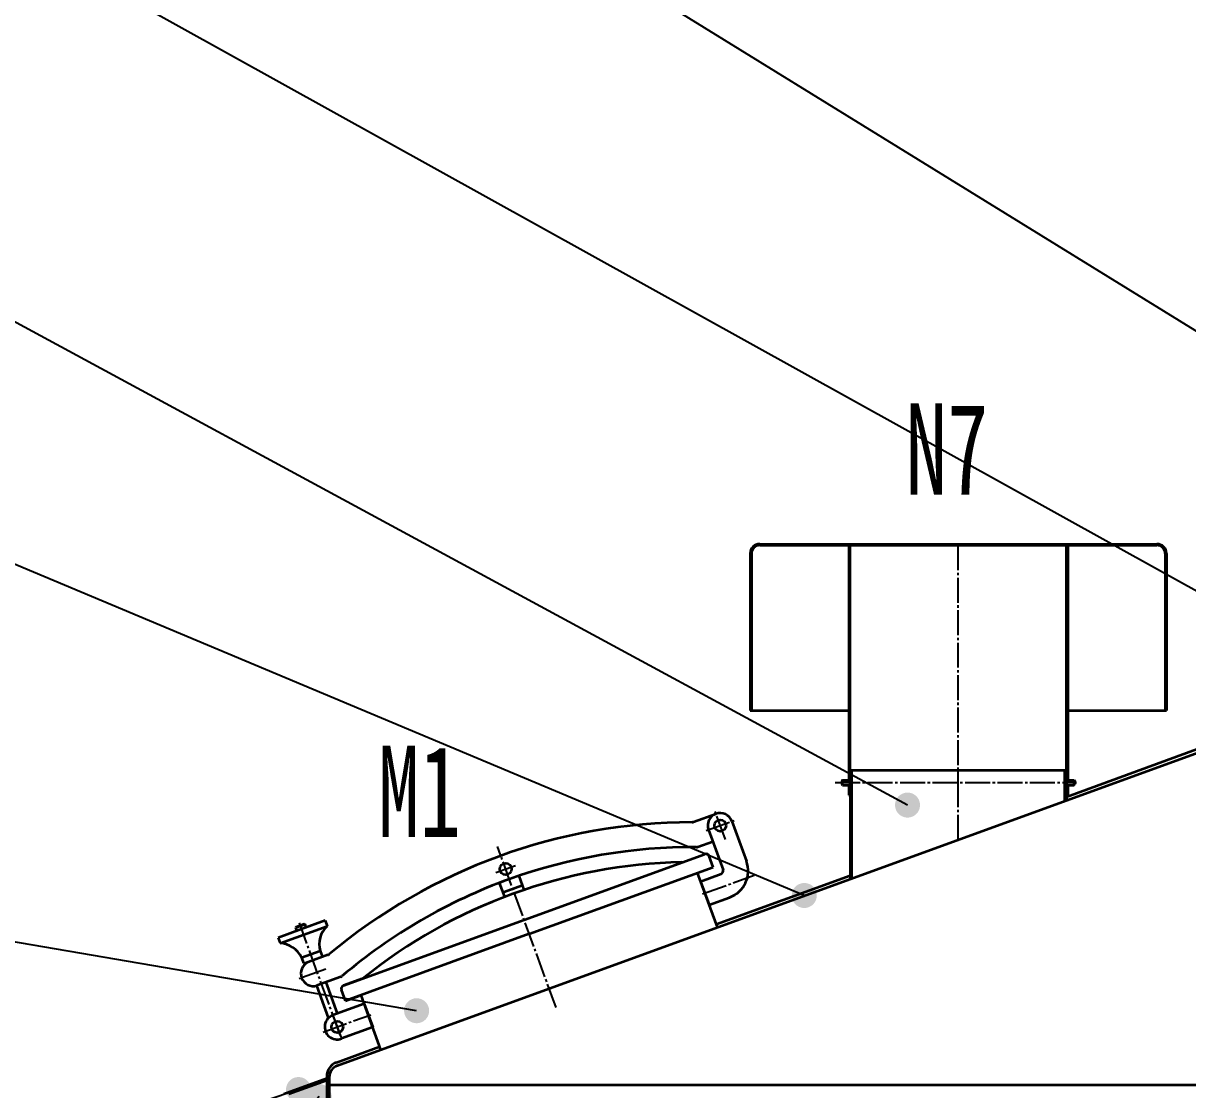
# Model space of a CAD drawing. Header units: millimetres. Extents: x -8910 to 8910, y -6300 to 6300.
# Drawn here: x -6104 to -4705, y 3612 to 4893 of the extents above; entities that cross this region are included whole.
import ezdxf

# ---------------------------------------------------------------- set-up
doc = ezdxf.new("R2010")
doc.units = ezdxf.units.MM
doc.header["$PDSIZE"] = -5
doc.linetypes.add('EB_DASHDOT', pattern=[39, 30, -3, 3, -3])
for name, color, linetype, lineweight in [('CAXA0', 7, 'Continuous', 35), ('CAXA1', 1, 'EB_DASHDOT', 25), ('CAXA3', 2, 'Continuous', 18), ('CAXA4', 4, 'Continuous', 18)]:
    doc.layers.add(name, color=color, linetype=linetype, lineweight=lineweight)
doc.styles.add('标准', font='SIMFANG.TTF', dxfattribs={"width": 0.667})
doc.dimstyles.new('标准', dxfattribs={"dimscale": 30, "dimtxt": 2.6, "dimasz": 4, "dimexe": 2, "dimexo": 0, "dimtad": 1, "dimdec": 1, "dimzin": 9, "dimdsep": 46, "dimtxsty": '标准', "dimcen": 0, "dimdle": 6, "dimaunit": 1, "dimazin": 2, "dimtfac": 1, "dimtdec": 3, "dimtmove": 0, "dimatfit": 3, "dimfxl": 0, "dimtolj": 1, "dimtzin": 0, "dimarcsym": 0})

# ---------------------------------------------------------------- blocks, each defined once
blk = doc.blocks.new('*CAXBLOCK1817')
at = {"layer": 'CAXA4', "color": 0, "lineweight": -2}
for p, q in [((-5736.1, 3627.1), (-5736.1, 2868.2)), ((-3036.1, 3627.1), (-3036.1, 2868.2)), ((-5616.1, 2928.2), (-3156.1, 2928.2))]:
    blk.add_line(p, q, dxfattribs=at)
at = {"layer": 'CAXA4', "color": 0}
for points in [[(-5616.1, 2948.2), (-5616.1, 2908.2), (-5736.1, 2928.2)], [(-3156.1, 2948.2), (-3156.1, 2908.2), (-3036.1, 2928.2)]]:
    blk.add_solid(points, dxfattribs=at)
at = {"layer": 'Defpoints', "color": 0}
for p in [(-5736.1, 3627.1), (-3036.1, 3627.1), (-3036.1, 2928.2)]:
    blk.add_point(p, dxfattribs=at)
at = {"layer": 'CAXA4', "color": 0, "insert": (-4386.1, 2991.8), "char_height": 78, "attachment_point": 5, "style": '标准'}
blk.add_mtext('\\A1;\\fFangSong_GB2312;φ2900', dxfattribs=at)
blk = doc.blocks.new('CAXBLOCK72', base_point=(-6694, 2981.6))
at = {"layer": 'CAXA4', "linetype": 'Continuous', "lineweight": 25}
blk.add_hatch(color=0, dxfattribs=at).paths.add_polyline_path([(-5733.3, 3604.1), (-5733.3, 3605.3), (-5733.5, 3606.4), (-5733.7, 3607.6), (-5734, 3608.7), (-5734.4, 3609.8), (-5734.9, 3610.9), (-5735.5, 3611.9), (-5736.2, 3612.9), (-5736.9, 3613.8), (-5737.7, 3614.7), (-5738.5, 3615.5), (-5739.5, 3616.2), (-5740.4, 3616.9), (-5741.5, 3617.4), (-5742.5, 3617.9), (-5743.7, 3618.3), (-5744.8, 3618.7), (-5745.9, 3618.9), (-5747.1, 3619), (-5748.3, 3619.1), (-5749.5, 3619), (-5750.6, 3618.9), (-5751.8, 3618.7), (-5752.9, 3618.3), (-5754, 3617.9), (-5755.1, 3617.4), (-5756.1, 3616.9), (-5757.1, 3616.2), (-5758, 3615.5), (-5758.9, 3614.7), (-5759.7, 3613.8), (-5760.4, 3612.9), (-5761.1, 3611.9), (-5761.7, 3610.9), (-5762.1, 3609.8), (-5762.6, 3608.7), (-5762.9, 3607.6), (-5763.1, 3606.4), (-5763.2, 3605.3), (-5763.3, 3604.1), (-5763.2, 3602.9), (-5763.1, 3601.7), (-5762.9, 3600.6), (-5762.6, 3599.4), (-5762.1, 3598.3), (-5761.7, 3597.3), (-5761.1, 3596.2), (-5760.4, 3595.3), (-5759.7, 3594.3), (-5758.9, 3593.5), (-5758, 3592.7), (-5757.1, 3591.9), (-5756.1, 3591.3), (-5755.1, 3590.7), (-5754, 3590.2), (-5752.9, 3589.8), (-5751.8, 3589.5), (-5750.6, 3589.3), (-5749.5, 3589.1), (-5748.3, 3589.1), (-5747.1, 3589.1), (-5745.9, 3589.3), (-5744.8, 3589.5), (-5743.7, 3589.8), (-5742.5, 3590.2), (-5741.5, 3590.7), (-5740.4, 3591.3), (-5739.5, 3591.9), (-5738.5, 3592.7), (-5737.7, 3593.5), (-5736.9, 3594.3), (-5736.2, 3595.3), (-5735.5, 3596.2), (-5734.9, 3597.3), (-5734.4, 3598.3), (-5734, 3599.4), (-5733.7, 3600.6), (-5733.5, 3601.7), (-5733.3, 3602.9)], flags=0)
at = {"layer": 'CAXA4', "color": 0, "linetype": 'Continuous', "lineweight": 25}
for p, q in [((-5748.3, 3604.1), (-6274, 2981.6)), ((-6274, 2981.6), (-6694, 2981.6))]:
    blk.add_line(p, q, dxfattribs=at)
at = {"layer": 'CAXA4', "color": 0, "linetype": 'Continuous', "lineweight": 25, "insert": (-6561.7, 3225), "char_height": 153.3, "attachment_point": 1, "style": '标准'}
blk.add_mtext('\\fFangSong_GB2312|b0|i0|p34;12', dxfattribs=at)
blk = doc.blocks.new('CAXBLOCK71', base_point=(-5748.3, 3604.1))
at = {"layer": 'CAXA4', "color": 0, "linetype": 'ByBlock', "lineweight": -2}
blk.add_blockref('CAXBLOCK72', (-6694, 2981.6), dxfattribs=at)
blk = doc.blocks.new('CAXBLOCK74', base_point=(-6694, 3441.6))
at = {"layer": 'CAXA4', "linetype": 'Continuous', "lineweight": 25}
blk.add_hatch(color=0, dxfattribs=at).paths.add_polyline_path([(-5758.1, 3612.4), (-5758.1, 3613.6), (-5758.2, 3614.8), (-5758.5, 3615.9), (-5758.8, 3617), (-5759.2, 3618.1), (-5759.7, 3619.2), (-5760.3, 3620.2), (-5760.9, 3621.2), (-5761.6, 3622.1), (-5762.4, 3623), (-5763.3, 3623.8), (-5764.2, 3624.5), (-5765.2, 3625.2), (-5766.2, 3625.8), (-5767.3, 3626.3), (-5768.4, 3626.7), (-5769.6, 3627), (-5770.7, 3627.2), (-5771.9, 3627.4), (-5773.1, 3627.4), (-5774.2, 3627.4), (-5775.4, 3627.2), (-5776.6, 3627), (-5777.7, 3626.7), (-5778.8, 3626.3), (-5779.9, 3625.8), (-5780.9, 3625.2), (-5781.9, 3624.5), (-5782.8, 3623.8), (-5783.7, 3623), (-5784.5, 3622.1), (-5785.2, 3621.2), (-5785.8, 3620.2), (-5786.4, 3619.2), (-5786.9, 3618.1), (-5787.3, 3617), (-5787.6, 3615.9), (-5787.9, 3614.8), (-5788, 3613.6), (-5788.1, 3612.4), (-5788, 3611.2), (-5787.9, 3610.1), (-5787.6, 3608.9), (-5787.3, 3607.8), (-5786.9, 3606.7), (-5786.4, 3605.6), (-5785.8, 3604.6), (-5785.2, 3603.6), (-5784.5, 3602.7), (-5783.7, 3601.8), (-5782.8, 3601), (-5781.9, 3600.3), (-5780.9, 3599.6), (-5779.9, 3599), (-5778.8, 3598.5), (-5777.7, 3598.1), (-5776.6, 3597.8), (-5775.4, 3597.6), (-5774.2, 3597.4), (-5773.1, 3597.4), (-5771.9, 3597.4), (-5770.7, 3597.6), (-5769.6, 3597.8), (-5768.4, 3598.1), (-5767.3, 3598.5), (-5766.2, 3599), (-5765.2, 3599.6), (-5764.2, 3600.3), (-5763.3, 3601), (-5762.4, 3601.8), (-5761.6, 3602.7), (-5760.9, 3603.6), (-5760.3, 3604.6), (-5759.7, 3605.6), (-5759.2, 3606.7), (-5758.8, 3607.8), (-5758.5, 3608.9), (-5758.2, 3610.1), (-5758.1, 3611.2)], flags=0)
at = {"layer": 'CAXA4', "color": 0, "linetype": 'Continuous', "lineweight": 25}
for p, q in [((-5773.1, 3612.4), (-6274, 3441.6)), ((-6274, 3441.6), (-6694, 3441.6))]:
    blk.add_line(p, q, dxfattribs=at)
at = {"layer": 'CAXA4', "color": 0, "linetype": 'Continuous', "lineweight": 25, "insert": (-6561.7, 3685.1), "char_height": 153.3, "attachment_point": 1, "style": '标准'}
blk.add_mtext('\\fFangSong_GB2312|b0|i0|p34;13', dxfattribs=at)
blk = doc.blocks.new('CAXBLOCK73', base_point=(-5773.1, 3612.4))
at = {"layer": 'CAXA4', "color": 0, "linetype": 'ByBlock', "lineweight": -2}
blk.add_blockref('CAXBLOCK74', (-6694, 3441.6), dxfattribs=at)
blk = doc.blocks.new('CAXBLOCK76', base_point=(-6694, 3817.1))
at = {"layer": 'CAXA4', "linetype": 'Continuous', "lineweight": 25}
blk.add_hatch(color=0, dxfattribs=at).paths.add_polyline_path([(-5616.1, 3707), (-5616.2, 3708.2), (-5616.3, 3709.4), (-5616.5, 3710.5), (-5616.9, 3711.7), (-5617.3, 3712.8), (-5617.8, 3713.8), (-5618.3, 3714.9), (-5619, 3715.9), (-5619.7, 3716.8), (-5620.5, 3717.6), (-5621.4, 3718.4), (-5622.3, 3719.2), (-5623.3, 3719.8), (-5624.3, 3720.4), (-5625.4, 3720.9), (-5626.5, 3721.3), (-5627.6, 3721.6), (-5628.8, 3721.9), (-5630, 3722), (-5631.1, 3722), (-5632.3, 3722), (-5633.5, 3721.9), (-5634.6, 3721.6), (-5635.8, 3721.3), (-5636.9, 3720.9), (-5637.9, 3720.4), (-5639, 3719.8), (-5640, 3719.2), (-5640.9, 3718.4), (-5641.7, 3717.6), (-5642.5, 3716.8), (-5643.3, 3715.9), (-5643.9, 3714.9), (-5644.5, 3713.8), (-5645, 3712.8), (-5645.4, 3711.7), (-5645.7, 3710.5), (-5645.9, 3709.4), (-5646.1, 3708.2), (-5646.1, 3707), (-5646.1, 3705.9), (-5645.9, 3704.7), (-5645.7, 3703.5), (-5645.4, 3702.4), (-5645, 3701.3), (-5644.5, 3700.2), (-5643.9, 3699.2), (-5643.3, 3698.2), (-5642.5, 3697.3), (-5641.7, 3696.4), (-5640.9, 3695.6), (-5640, 3694.9), (-5639, 3694.2), (-5637.9, 3693.7), (-5636.9, 3693.2), (-5635.8, 3692.8), (-5634.6, 3692.5), (-5633.5, 3692.2), (-5632.3, 3692.1), (-5631.1, 3692), (-5630, 3692.1), (-5628.8, 3692.2), (-5627.6, 3692.5), (-5626.5, 3692.8), (-5625.4, 3693.2), (-5624.3, 3693.7), (-5623.3, 3694.2), (-5622.3, 3694.9), (-5621.4, 3695.6), (-5620.5, 3696.4), (-5619.7, 3697.3), (-5619, 3698.2), (-5618.3, 3699.2), (-5617.8, 3700.2), (-5617.3, 3701.3), (-5616.9, 3702.4), (-5616.5, 3703.5), (-5616.3, 3704.7), (-5616.2, 3705.9)], flags=0)
at = {"layer": 'CAXA4', "color": 0, "linetype": 'Continuous', "lineweight": 25}
for p, q in [((-6274, 3817.1), (-6694, 3817.1)), ((-5631.1, 3707), (-6274, 3817.1))]:
    blk.add_line(p, q, dxfattribs=at)
at = {"layer": 'CAXA4', "color": 0, "linetype": 'Continuous', "lineweight": 25, "insert": (-6561.7, 4060.6), "char_height": 153.3, "attachment_point": 1, "style": '标准'}
blk.add_mtext('\\fFangSong_GB2312|b0|i0|p34;14', dxfattribs=at)
blk = doc.blocks.new('CAXBLOCK75', base_point=(-5631.1, 3707))
at = {"layer": 'CAXA4', "color": 0, "linetype": 'ByBlock', "lineweight": -2}
blk.add_blockref('CAXBLOCK76', (-6694, 3817.1), dxfattribs=at)
blk = doc.blocks.new('CAXBLOCK120', base_point=(-6694, 4310.5))
at = {"layer": 'CAXA4', "linetype": 'Continuous', "lineweight": 25}
blk.add_hatch(color=0, dxfattribs=at).paths.add_polyline_path([(-5150.6, 3845.6), (-5150.6, 3846.7), (-5150.7, 3847.9), (-5151, 3849.1), (-5151.3, 3850.2), (-5151.7, 3851.3), (-5152.2, 3852.4), (-5152.8, 3853.4), (-5153.4, 3854.4), (-5154.2, 3855.3), (-5155, 3856.2), (-5155.8, 3857), (-5156.7, 3857.7), (-5157.7, 3858.4), (-5158.8, 3858.9), (-5159.8, 3859.4), (-5160.9, 3859.8), (-5162.1, 3860.1), (-5163.2, 3860.4), (-5164.4, 3860.5), (-5165.6, 3860.6), (-5166.7, 3860.5), (-5167.9, 3860.4), (-5169.1, 3860.1), (-5170.2, 3859.8), (-5171.3, 3859.4), (-5172.4, 3858.9), (-5173.4, 3858.4), (-5174.4, 3857.7), (-5175.3, 3857), (-5176.2, 3856.2), (-5177, 3855.3), (-5177.7, 3854.4), (-5178.4, 3853.4), (-5178.9, 3852.4), (-5179.4, 3851.3), (-5179.8, 3850.2), (-5180.1, 3849.1), (-5180.4, 3847.9), (-5180.5, 3846.7), (-5180.6, 3845.6), (-5180.5, 3844.4), (-5180.4, 3843.2), (-5180.1, 3842.1), (-5179.8, 3840.9), (-5179.4, 3839.8), (-5178.9, 3838.8), (-5178.4, 3837.7), (-5177.7, 3836.7), (-5177, 3835.8), (-5176.2, 3835), (-5175.3, 3834.2), (-5174.4, 3833.4), (-5173.4, 3832.8), (-5172.4, 3832.2), (-5171.3, 3831.7), (-5170.2, 3831.3), (-5169.1, 3831), (-5167.9, 3830.7), (-5166.7, 3830.6), (-5165.6, 3830.6), (-5164.4, 3830.6), (-5163.2, 3830.7), (-5162.1, 3831), (-5160.9, 3831.3), (-5159.8, 3831.7), (-5158.8, 3832.2), (-5157.7, 3832.8), (-5156.7, 3833.4), (-5155.8, 3834.2), (-5155, 3835), (-5154.2, 3835.8), (-5153.4, 3836.7), (-5152.8, 3837.7), (-5152.2, 3838.8), (-5151.7, 3839.8), (-5151.3, 3840.9), (-5151, 3842.1), (-5150.7, 3843.2), (-5150.6, 3844.4)], flags=0)
at = {"layer": 'CAXA4', "color": 0, "linetype": 'Continuous', "lineweight": 25}
for p, q in [((-6274, 4310.5), (-6694, 4310.5)), ((-5165.6, 3845.6), (-6274, 4310.5))]:
    blk.add_line(p, q, dxfattribs=at)
at = {"layer": 'CAXA4', "color": 0, "linetype": 'Continuous', "lineweight": 25, "insert": (-6561.7, 4554), "char_height": 153.3, "attachment_point": 1, "style": '标准'}
blk.add_mtext('\\fFangSong_GB2312|b0|i0|p34;15', dxfattribs=at)
blk = doc.blocks.new('CAXBLOCK119', base_point=(-5165.6, 3845.6))
at = {"layer": 'CAXA4', "color": 0}
blk.add_blockref('CAXBLOCK120', (-6694, 4310.5), dxfattribs=at)
blk = doc.blocks.new('CAXBLOCK122', base_point=(-6694, 4620.9))
at = {"layer": 'CAXA4', "linetype": 'Continuous', "lineweight": 25}
blk.add_hatch(color=0, dxfattribs=at).paths.add_polyline_path([(-5026.6, 3954), (-5026.6, 3955.2), (-5026.8, 3956.4), (-5027, 3957.6), (-5027.3, 3958.7), (-5027.7, 3959.8), (-5028.2, 3960.9), (-5028.8, 3961.9), (-5029.4, 3962.9), (-5030.2, 3963.8), (-5031, 3964.7), (-5031.8, 3965.5), (-5032.8, 3966.2), (-5033.7, 3966.8), (-5034.8, 3967.4), (-5035.8, 3967.9), (-5036.9, 3968.3), (-5038.1, 3968.6), (-5039.2, 3968.9), (-5040.4, 3969), (-5041.6, 3969), (-5042.8, 3969), (-5043.9, 3968.9), (-5045.1, 3968.6), (-5046.2, 3968.3), (-5047.3, 3967.9), (-5048.4, 3967.4), (-5049.4, 3966.8), (-5050.4, 3966.2), (-5051.3, 3965.5), (-5052.2, 3964.7), (-5053, 3963.8), (-5053.7, 3962.9), (-5054.4, 3961.9), (-5054.9, 3960.9), (-5055.4, 3959.8), (-5055.8, 3958.7), (-5056.2, 3957.6), (-5056.4, 3956.4), (-5056.5, 3955.2), (-5056.6, 3954), (-5056.5, 3952.9), (-5056.4, 3951.7), (-5056.2, 3950.5), (-5055.8, 3949.4), (-5055.4, 3948.3), (-5054.9, 3947.2), (-5054.4, 3946.2), (-5053.7, 3945.2), (-5053, 3944.3), (-5052.2, 3943.4), (-5051.3, 3942.6), (-5050.4, 3941.9), (-5049.4, 3941.3), (-5048.4, 3940.7), (-5047.3, 3940.2), (-5046.2, 3939.8), (-5045.1, 3939.5), (-5043.9, 3939.2), (-5042.8, 3939.1), (-5041.6, 3939), (-5040.4, 3939.1), (-5039.2, 3939.2), (-5038.1, 3939.5), (-5036.9, 3939.8), (-5035.8, 3940.2), (-5034.8, 3940.7), (-5033.7, 3941.3), (-5032.8, 3941.9), (-5031.8, 3942.6), (-5031, 3943.4), (-5030.2, 3944.3), (-5029.4, 3945.2), (-5028.8, 3946.2), (-5028.2, 3947.2), (-5027.7, 3948.3), (-5027.3, 3949.4), (-5027, 3950.5), (-5026.8, 3951.7), (-5026.6, 3952.9)], flags=0)
at = {"layer": 'CAXA4', "color": 0, "linetype": 'Continuous', "lineweight": 25}
for p, q in [((-6274, 4620.9), (-6694, 4620.9)), ((-5041.6, 3954), (-6274, 4620.9))]:
    blk.add_line(p, q, dxfattribs=at)
at = {"layer": 'CAXA4', "color": 0, "linetype": 'Continuous', "lineweight": 25, "insert": (-6561.7, 4864.4), "char_height": 153.3, "attachment_point": 1, "style": '标准'}
blk.add_mtext('\\fFangSong_GB2312|b0|i0|p34;16', dxfattribs=at)
blk = doc.blocks.new('CAXBLOCK121', base_point=(-5041.6, 3954))
at = {"layer": 'CAXA4', "color": 0}
blk.add_blockref('CAXBLOCK122', (-6694, 4620.9), dxfattribs=at)
blk = doc.blocks.new('CAXBLOCK124', base_point=(-6694, 5087.8))
at = {"layer": 'CAXA4', "color": 0, "linetype": 'Continuous', "lineweight": 25}
blk.add_line((-4389.6, 4041.5), (-6274, 5087.8), dxfattribs=at)
blk = doc.blocks.new('CAXBLOCK123', base_point=(-4389.6, 4041.5))
at = {"layer": 'CAXA4', "color": 0}
blk.add_blockref('CAXBLOCK124', (-6694, 5087.8), dxfattribs=at)
blk = doc.blocks.new('CAXBLOCK126', base_point=(-6029.2, 5087.8))
at = {"layer": 'CAXA4', "color": 0, "linetype": 'Continuous', "lineweight": 25}
blk.add_line((-3765.5, 3949.7), (-5609.2, 5087.8), dxfattribs=at)
blk = doc.blocks.new('CAXBLOCK125', base_point=(-3765.5, 3949.7))
at = {"layer": 'CAXA4', "color": 0}
blk.add_blockref('CAXBLOCK126', (-6029.2, 5087.8), dxfattribs=at)

msp = doc.modelspace()

# ---------------------------------------------------------------- linework, layer by layer
at = {"layer": 'CAXA0'}
for p, q in [((-5219.07, 4267.69), (-4742.07, 4267.69)), ((-5219.07, 4266.19), (-4742.07, 4266.19)), ((-5112.07, 4266.19), (-4849.07, 4266.19)), ((-5112.07, 4266.19), (-5112.07, 3984.19)), ((-5110.57, 4266.19), (-4850.57, 4266.19)), ((-5110.57, 3966.19), (-5110.57, 4266.19)), ((-4850.57, 3966.19), (-4850.57, 4266.19)), ((-4850.57, 3966.19), (-4850.57, 4266.19)), ((-4849.07, 4266.19), (-4849.07, 3984.19)), ((-4849.07, 4266.19), (-4849.07, 3984.19)), ((-5230.57, 4256.19), (-5230.57, 4067.69)), ((-5229.07, 4256.19), (-5229.07, 4067.69)), ((-4732.07, 4256.19), (-4732.07, 4067.69)), ((-4730.57, 4256.19), (-4730.57, 4067.69)), ((-4850.57, 3964.16), (-4484.7, 4097.91)), ((-5726.27, 3641.18), (-4494.03, 4089.68)), ((-5230.57, 4067.69), (-5112.07, 4067.69)), ((-4849.07, 4067.69), (-4730.57, 4067.69)), ((-5110.57, 3996.19), (-4850.57, 3996.19)), ((-5110.57, 3996.19), (-5110.57, 3865.27)), ((-5108.57, 3996.19), (-4852.57, 3996.19)), ((-5108.57, 3866), (-5108.57, 3996.19)), ((-4852.57, 3959.18), (-4852.57, 3996.19)), ((-4850.57, 3996.19), (-4850.57, 3959.91)), ((-5119.57, 3984.19), (-5120.57, 3983.19)), ((-5120.57, 3983.19), (-5120.57, 3979.19)), ((-5119.57, 3978.19), (-5120.57, 3979.19)), ((-5119.57, 3984.19), (-5110.57, 3984.19)), ((-5119.57, 3978.19), (-5119.57, 3984.19)), ((-5119.57, 3978.19), (-5110.57, 3978.19)), ((-5112.07, 3978.19), (-5112.07, 3966.19)), ((-4850.57, 3984.19), (-4841.57, 3984.19)), ((-4850.57, 3978.19), (-4841.57, 3978.19)), ((-4849.07, 3978.19), (-4849.07, 3966.19)), ((-4841.57, 3984.19), (-4840.57, 3983.19)), ((-4841.57, 3978.19), (-4841.57, 3984.19)), ((-4841.57, 3978.19), (-4840.57, 3979.19)), ((-4840.57, 3983.19), (-4840.57, 3979.19)), ((-5112.07, 3966.19), (-5110.57, 3966.19)), ((-4850.57, 3966.19), (-4849.07, 3966.19)), ((-5298.68, 3933.81), (-5271.65, 3943.64)), ((-5252.43, 3934.68), (-5234.98, 3886.76)), ((-5280.62, 3924.42), (-5263.17, 3876.49)), ((-5293.43, 3903.79), (-5275.49, 3910.32)), ((-5501.96, 3816.23), (-5284.89, 3895.24)), ((-5274.98, 3879.69), (-5279.77, 3892.85)), ((-5495.81, 3799.31), (-5274.98, 3879.69)), ((-5525.31, 3843.83), (-5531.47, 3860.75)), ((-5501.79, 3852.29), (-5507.94, 3869.21)), ((-5269.91, 3807.28), (-5293.77, 3872.85)), ((-5290, 3862.48), (-5265.56, 3871.37)), ((-5290, 3862.48), (-5279.74, 3834.28)), ((-5271.27, 3811.04), (-5110.57, 3869.53)), ((-5527.39, 3849.54), (-5503.9, 3858.09)), ((-5279.74, 3834.28), (-5255.3, 3843.18)), ((-5769.27, 3805.09), (-5797.46, 3794.83)), ((-5795.07, 3788.25), (-5738.69, 3808.77)), ((-5776.31, 3806.89), (-5765.04, 3811)), ((-5775.78, 3808.05), (-5776.31, 3806.89)), ((-5774.91, 3803.04), (-5776.31, 3806.89)), ((-5775.78, 3808.05), (-5766.19, 3811.53)), ((-5741.08, 3815.35), (-5769.27, 3805.09)), ((-5766.19, 3811.53), (-5765.04, 3811)), ((-5763.64, 3807.14), (-5765.04, 3811)), ((-5741.08, 3815.35), (-5738.69, 3808.77)), ((-5719.03, 3737.22), (-5501.96, 3816.23)), ((-5797.46, 3794.83), (-5795.07, 3788.25)), ((-5495.81, 3799.31), (-5716.63, 3718.94)), ((-5769.61, 3770.92), (-5747.05, 3779.13)), ((-5747.05, 3779.13), (-5744.66, 3772.55)), ((-5769.61, 3770.92), (-5767.21, 3764.34)), ((-5767.21, 3764.34), (-5765.93, 3763.74)), ((-5761.23, 3765.45), (-5765.93, 3763.74)), ((-5737.61, 3774.05), (-5761.23, 3765.45)), ((-5744.66, 3772.55), (-5745.26, 3771.27)), ((-5736.86, 3698.5), (-5750.98, 3737.29)), ((-5722.34, 3747.68), (-5750.97, 3737.26)), ((-5726.01, 3703.78), (-5739.69, 3741.37)), ((-5696.94, 3745.26), (-5719.03, 3737.22)), ((-5716.63, 3718.94), (-5721.42, 3732.1)), ((-5716.63, 3718.94), (-5700.19, 3724.93)), ((-5673.97, 3660.21), (-5697.84, 3725.78)), ((-5694.06, 3715.41), (-5731.65, 3701.73)), ((-5694.06, 3715.41), (-5683.8, 3687.22)), ((-5683.8, 3687.22), (-5721.39, 3673.54)), ((-5727.3, 3645.06), (-5675.34, 3663.97)), ((-5739.14, 3625.59), (-5790.64, 3606.84)), ((-5739.14, 3623.46), (-5784.79, 3606.84)), ((-5739.14, 3628.15), (-5739.14, 483.99)), ((-5736.14, 3627.08), (-5736.14, 14.49)), ((-3717.64, 3617.59), (-5739.14, 3617.59))]:
    msp.add_line(p, q, dxfattribs=at)
for centre in [(-5266.52, 3929.55), (-5524.19, 3877.31), (-5726.52, 3687.63)]:
    msp.add_circle(centre, 7, dxfattribs=at)
for centre, radius, start, end in [((-5219.07, 4256.19), 11.5, 90, 180), ((-5219.07, 4256.19), 10, 90, 180), ((-4742.07, 4256.19), 11.5, 0, 90), ((-4742.07, 4256.19), 10, 0, 90), ((-5266.52, 3929.55), 15, 19.99999, 110), ((-5266.52, 3929.55), 15, 20, 110.00001), ((-5299.61, 3253.51), 680, 90.06541, 129.93459), ((-5300.39, 3938.5), 5, 270.06541, 290), ((-5266.52, 3929.55), 15, 110, 200.00001), ((-5299.61, 3253.51), 650, 89.60923, 109.79596), ((-5295.14, 3908.49), 5, 269.60923, 290), ((-5283.52, 3891.48), 4, 20, 110), ((-5299.61, 3253.51), 632, 91.17956, 128.82044), ((-5312.7, 3889.37), 4, 271.17955, 290), ((-5266.93, 3875.13), 4, 290, 20), ((-5266.93, 3875.13), 34, 290, 20), ((-5299.61, 3253.51), 650, 109.79596, 130.39077), ((-5718.09, 3786.96), 30, 133.35349, 195.13873), ((-5796.83, 3758.31), 30, 24.86127, 86.64651), ((-5755.16, 3751.7), 15, 113.82255, 286.17745), ((-5739.32, 3778.75), 5, 290, 309.93458), ((-5724.05, 3752.38), 5, 290, 310.39078), ((-5717.66, 3733.46), 4, 110, 200), ((-5726.52, 3687.63), 15, 110, 290), ((-5721.14, 3628.15), 18, 110, 180), ((-5721.14, 3627.08), 15, 110, 180)]:
    msp.add_arc(centre, radius, start, end, dxfattribs=at)
at = {"layer": 'CAXA1', "linetype": 'EB_DASHDOT', "lineweight": 25}
for p, q in [((-4980.57, 3963.19), (-4980.57, 4269.19)), ((-4980.57, 3912.59), (-4980.57, 3999.19)), ((-5260.36, 3912.64), (-5272.68, 3946.46)), ((-5260.36, 3912.64), (-5272.68, 3946.46)), ((-5283.44, 3923.39), (-5249.61, 3935.71)), ((-5463.66, 3710.98), (-5533.98, 3904.21)), ((-5287.68, 3847.35), (-5225.66, 3869.93)), ((-5722.93, 3677.76), (-5772.01, 3812.61)), ((-5740.13, 3757.17), (-5772.08, 3745.54)), ((-5743.44, 3681.47), (-5686.11, 3702.34))]:
    msp.add_line(p, q, dxfattribs=at)
at = {"layer": 'CAXA1'}
for p, q in [((-5112.57, 4261.19), (-5109.74, 4261.19)), ((-5112.57, 4256.19), (-5109.74, 4256.19)), ((-4848.57, 4261.19), (-4851.4, 4261.19)), ((-4848.57, 4256.19), (-4851.4, 4256.19)), ((-5112.57, 4251.19), (-5109.74, 4251.19)), ((-5112.57, 4246.19), (-5109.74, 4246.19)), ((-5112.57, 4241.19), (-5109.74, 4241.19)), ((-4848.57, 4251.19), (-4851.4, 4251.19)), ((-4848.57, 4246.19), (-4851.4, 4246.19)), ((-4848.57, 4241.19), (-4851.4, 4241.19)), ((-5112.57, 4236.19), (-5109.74, 4236.19)), ((-5112.57, 4231.19), (-5109.74, 4231.19)), ((-5112.57, 4226.19), (-5109.74, 4226.19)), ((-4848.57, 4236.19), (-4851.4, 4236.19)), ((-4848.57, 4231.19), (-4851.4, 4231.19)), ((-4848.57, 4226.19), (-4851.4, 4226.19)), ((-5112.57, 4221.19), (-5109.74, 4221.19)), ((-5112.57, 4216.19), (-5109.74, 4216.19)), ((-5112.57, 4211.19), (-5109.74, 4211.19)), ((-4848.57, 4221.19), (-4851.4, 4221.19)), ((-4848.57, 4216.19), (-4851.4, 4216.19)), ((-4848.57, 4211.19), (-4851.4, 4211.19)), ((-5112.57, 4206.19), (-5109.74, 4206.19)), ((-5112.57, 4201.19), (-5109.74, 4201.19)), ((-5112.57, 4196.19), (-5109.74, 4196.19)), ((-4848.57, 4206.19), (-4851.4, 4206.19)), ((-4848.57, 4201.19), (-4851.4, 4201.19)), ((-4848.57, 4196.19), (-4851.4, 4196.19)), ((-5112.57, 4191.19), (-5109.74, 4191.19)), ((-5112.57, 4186.19), (-5109.74, 4186.19)), ((-5112.57, 4186.19), (-5109.74, 4186.19)), ((-4848.57, 4191.19), (-4851.4, 4191.19)), ((-4848.57, 4186.19), (-4851.4, 4186.19)), ((-4848.57, 4186.19), (-4851.4, 4186.19)), ((-5112.57, 4181.19), (-5109.74, 4181.19)), ((-5112.57, 4181.19), (-5109.74, 4181.19)), ((-5112.57, 4176.19), (-5109.74, 4176.19)), ((-5112.57, 4176.19), (-5109.74, 4176.19)), ((-5112.57, 4171.19), (-5109.74, 4171.19)), ((-5112.57, 4171.19), (-5109.74, 4171.19)), ((-4848.57, 4181.19), (-4851.4, 4181.19)), ((-4848.57, 4181.19), (-4851.4, 4181.19)), ((-4848.57, 4176.19), (-4851.4, 4176.19)), ((-4848.57, 4176.19), (-4851.4, 4176.19)), ((-4848.57, 4171.19), (-4851.4, 4171.19)), ((-4848.57, 4171.19), (-4851.4, 4171.19)), ((-5112.57, 4166.19), (-5109.74, 4166.19)), ((-5112.57, 4166.19), (-5109.74, 4166.19)), ((-5112.57, 4161.19), (-5109.74, 4161.19)), ((-5112.57, 4161.19), (-5109.74, 4161.19)), ((-5112.57, 4156.19), (-5109.74, 4156.19)), ((-5112.57, 4156.19), (-5109.74, 4156.19)), ((-4848.57, 4166.19), (-4851.4, 4166.19)), ((-4848.57, 4166.19), (-4851.4, 4166.19)), ((-4848.57, 4161.19), (-4851.4, 4161.19)), ((-4848.57, 4161.19), (-4851.4, 4161.19)), ((-4848.57, 4156.19), (-4851.4, 4156.19)), ((-4848.57, 4156.19), (-4851.4, 4156.19)), ((-5112.57, 4151.19), (-5109.74, 4151.19)), ((-5112.57, 4151.19), (-5109.74, 4151.19)), ((-5112.57, 4146.19), (-5109.74, 4146.19)), ((-5112.57, 4146.19), (-5109.74, 4146.19)), ((-5112.57, 4141.19), (-5109.74, 4141.19)), ((-5112.57, 4141.19), (-5109.74, 4141.19)), ((-4848.57, 4151.19), (-4851.4, 4151.19)), ((-4848.57, 4151.19), (-4851.4, 4151.19)), ((-4848.57, 4146.19), (-4851.4, 4146.19)), ((-4848.57, 4146.19), (-4851.4, 4146.19)), ((-4848.57, 4141.19), (-4851.4, 4141.19)), ((-4848.57, 4141.19), (-4851.4, 4141.19)), ((-5112.57, 4136.19), (-5109.74, 4136.19)), ((-5112.57, 4131.19), (-5109.74, 4131.19)), ((-5112.57, 4126.19), (-5109.74, 4126.19)), ((-4848.57, 4136.19), (-4851.4, 4136.19)), ((-4848.57, 4131.19), (-4851.4, 4131.19)), ((-4848.57, 4126.19), (-4851.4, 4126.19)), ((-5112.57, 4121.19), (-5109.74, 4121.19)), ((-5112.57, 4116.19), (-5109.74, 4116.19)), ((-4848.57, 4121.19), (-4851.4, 4121.19)), ((-4848.57, 4116.19), (-4851.4, 4116.19)), ((-5112.57, 4111.19), (-5109.74, 4111.19)), ((-5112.57, 4106.19), (-5109.74, 4106.19)), ((-5112.57, 4101.19), (-5109.74, 4101.19)), ((-4848.57, 4111.19), (-4851.4, 4111.19)), ((-4848.57, 4106.19), (-4851.4, 4106.19)), ((-4848.57, 4101.19), (-4851.4, 4101.19)), ((-5112.57, 4096.19), (-5109.74, 4096.19)), ((-5112.57, 4091.19), (-5109.74, 4091.19)), ((-5112.57, 4086.19), (-5109.74, 4086.19)), ((-4848.57, 4096.19), (-4851.4, 4096.19)), ((-4848.57, 4091.19), (-4851.4, 4091.19)), ((-4848.57, 4086.19), (-4851.4, 4086.19)), ((-5112.57, 4081.19), (-5109.74, 4081.19)), ((-5112.57, 4076.19), (-5109.74, 4076.19)), ((-5112.57, 4071.19), (-5109.74, 4071.19)), ((-4848.57, 4081.19), (-4851.4, 4081.19)), ((-4848.57, 4076.19), (-4851.4, 4076.19)), ((-4848.57, 4071.19), (-4851.4, 4071.19)), ((-5112.57, 4066.19), (-5109.74, 4066.19)), ((-5112.57, 4061.19), (-5109.74, 4061.19)), ((-5112.57, 4056.19), (-5109.74, 4056.19)), ((-4848.57, 4066.19), (-4851.4, 4066.19)), ((-4848.57, 4061.19), (-4851.4, 4061.19)), ((-4848.57, 4056.19), (-4851.4, 4056.19)), ((-5112.57, 4051.19), (-5109.74, 4051.19)), ((-5112.57, 4046.19), (-5109.74, 4046.19)), ((-4848.57, 4051.19), (-4851.4, 4051.19)), ((-4848.57, 4046.19), (-4851.4, 4046.19)), ((-5112.57, 4041.19), (-5109.74, 4041.19)), ((-5112.57, 4036.19), (-5109.74, 4036.19)), ((-5112.57, 4036.19), (-5109.74, 4036.19)), ((-5112.57, 4031.19), (-5109.74, 4031.19)), ((-5112.57, 4031.19), (-5109.74, 4031.19)), ((-4848.57, 4041.19), (-4851.4, 4041.19)), ((-4848.57, 4036.19), (-4851.4, 4036.19)), ((-4848.57, 4036.19), (-4851.4, 4036.19)), ((-4848.57, 4031.19), (-4851.4, 4031.19)), ((-4848.57, 4031.19), (-4851.4, 4031.19)), ((-5112.57, 4026.19), (-5109.74, 4026.19)), ((-5112.57, 4026.19), (-5109.74, 4026.19)), ((-5112.57, 4021.19), (-5109.74, 4021.19)), ((-5112.57, 4021.19), (-5109.74, 4021.19)), ((-5112.57, 4016.19), (-5109.74, 4016.19)), ((-5112.57, 4016.19), (-5109.74, 4016.19)), ((-4848.57, 4026.19), (-4851.4, 4026.19)), ((-4848.57, 4026.19), (-4851.4, 4026.19)), ((-4848.57, 4021.19), (-4851.4, 4021.19)), ((-4848.57, 4021.19), (-4851.4, 4021.19)), ((-4848.57, 4016.19), (-4851.4, 4016.19)), ((-4848.57, 4016.19), (-4851.4, 4016.19)), ((-5112.57, 4011.19), (-5109.74, 4011.19)), ((-5112.57, 4011.19), (-5109.74, 4011.19)), ((-5112.57, 4006.19), (-5109.74, 4006.19)), ((-5112.57, 4006.19), (-5109.74, 4006.19)), ((-5112.57, 4001.19), (-5109.74, 4001.19)), ((-5112.57, 4001.19), (-5109.74, 4001.19)), ((-4848.57, 4011.19), (-4851.4, 4011.19)), ((-4848.57, 4011.19), (-4851.4, 4011.19)), ((-4848.57, 4006.19), (-4851.4, 4006.19)), ((-4848.57, 4006.19), (-4851.4, 4006.19)), ((-4848.57, 4001.19), (-4851.4, 4001.19)), ((-4848.57, 4001.19), (-4851.4, 4001.19)), ((-5112.57, 3996.19), (-5109.74, 3996.19)), ((-5112.57, 3996.19), (-5109.74, 3996.19)), ((-5112.57, 3991.19), (-5109.74, 3991.19)), ((-5112.57, 3991.19), (-5109.74, 3991.19)), ((-5112.57, 3986.19), (-5109.74, 3986.19)), ((-5112.57, 3986.19), (-5109.74, 3986.19)), ((-4848.57, 3996.19), (-4851.4, 3996.19)), ((-4848.57, 3996.19), (-4851.4, 3996.19)), ((-4848.57, 3991.19), (-4851.4, 3991.19)), ((-4848.57, 3991.19), (-4851.4, 3991.19)), ((-4848.57, 3986.19), (-4851.4, 3986.19)), ((-4848.57, 3986.19), (-4851.4, 3986.19)), ((-5128.45, 3981.19), (-4838.68, 3981.19)), ((-5112.57, 3981.19), (-5109.74, 3981.19)), ((-5112.57, 3981.19), (-5109.74, 3981.19)), ((-5112.57, 3976.19), (-5109.74, 3976.19)), ((-4848.57, 3981.19), (-4851.4, 3981.19)), ((-4848.57, 3981.19), (-4851.4, 3981.19)), ((-4848.57, 3976.19), (-4851.4, 3976.19)), ((-5112.57, 3971.19), (-5109.74, 3971.19)), ((-4848.57, 3971.19), (-4851.4, 3971.19)), ((-5535.94, 3873.03), (-5512.45, 3881.58)), ((-5731.65, 3701.73), (-5721.39, 3673.54))]:
    msp.add_line(p, q, dxfattribs=at)
at = {"layer": 'CAXA3'}
for p, q in [((-5774.07, 3803.35), (-5775.78, 3808.05)), ((-5764.48, 3806.84), (-5766.19, 3811.53))]:
    msp.add_line(p, q, dxfattribs=at)

# ---------------------------------------------------------------- block references
at = {"layer": 'CAXA4'}
for name, p in [('CAXBLOCK125', (-3765.45, 3949.68)), ('CAXBLOCK123', (-4389.58, 4041.53)), ('CAXBLOCK121', (-5041.57, 3954.05)), ('CAXBLOCK119', (-5165.56, 3845.56)), ('CAXBLOCK75', (-5631.13, 3707.04)), ('CAXBLOCK73', (-5773.05, 3612.4)), ('CAXBLOCK71', (-5748.29, 3604.08))]:
    msp.add_blockref(name, p, dxfattribs=at)

# ---------------------------------------------------------------- texts
at = {"layer": 'CAXA4', "linetype": 'Continuous', "lineweight": 25, "char_height": 109.5, "attachment_point": 1, "style": '标准'}
for s, insert in [('\\fFangSong_GB2312|b0|i0|p34;N7', (-5043.85, 4436.64)), ('\\fFangSong_GB2312|b0|i0|p34;M1', (-5677.39, 4025.29))]:
    msp.add_mtext(s, dxfattribs=dict(at, insert=insert))

# ---------------------------------------------------------------- dimensions: what is measured, and where the dimension line sits
at = {"layer": 'CAXA4'}
dim = msp.add_linear_dim(base=(-3036.14, 2928.16), p1=(-5736.14, 3627.08), p2=(-3036.14, 3627.08), text='\\fFangSong_GB2312;φ2900', dimstyle='标准', dxfattribs=at)
dim.commit()
dim.dimension.update_dxf_attribs({"geometry": '*CAXBLOCK1817', "text_midpoint": (-4386.14, 2991.81)})

doc.saveas('drawing.dxf')
